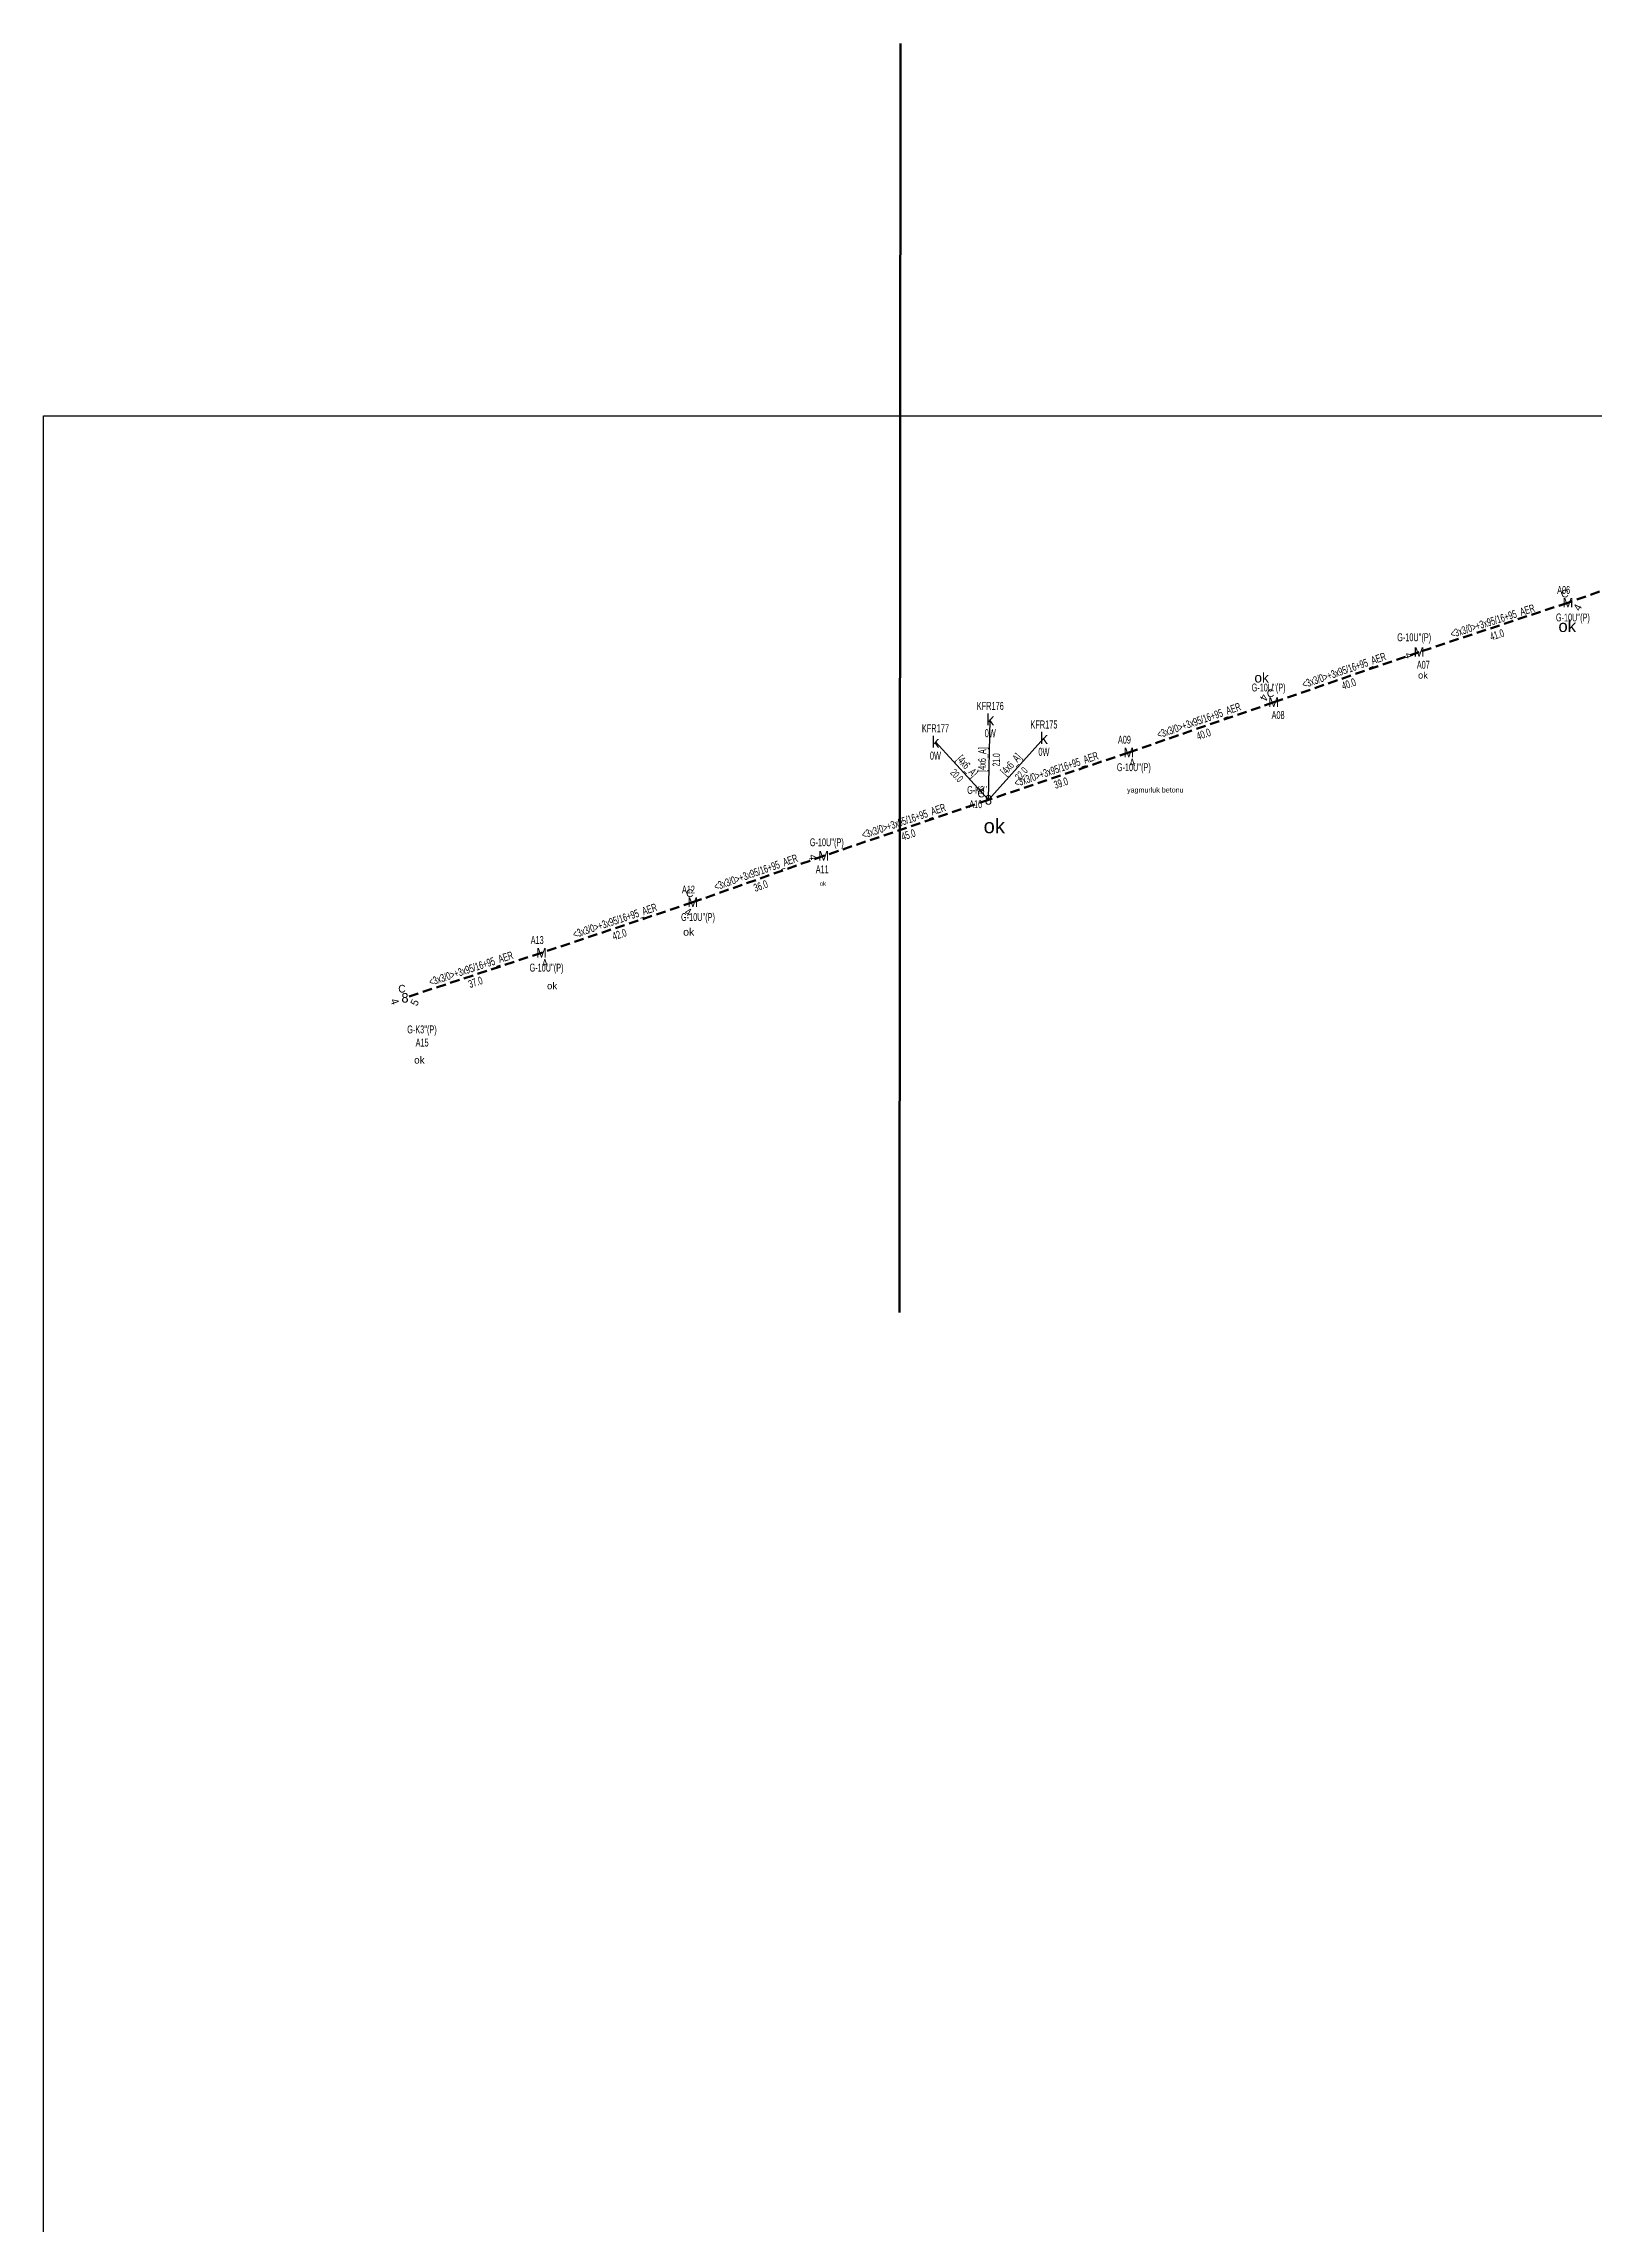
# Model space of a CAD drawing. Header units: millimetres. Extents: x 593538 to 596486, y 4087277 to 4091598.
# Drawn here: x 593538 to 593941, y 4088967 to 4089534 of the extents above; entities that cross this region are included whole.
import ezdxf
from ezdxf.enums import TextEntityAlignment as Align

# ---------------------------------------------------------------- set-up
doc = ezdxf.new("R2010")
doc.units = ezdxf.units.MM
doc.linetypes.add('DASHED', pattern=[3.75, 2.5, -1.25])
doc.layers.add('ANTET', color=250, linetype='Continuous')
for name, color, linetype, lineweight in [('DIREK_OG_YENI', 10, 'Continuous', 25), ('HAT_ABONE_HAVAI_BYSK', 30, 'Continuous', 30), ('HAT_OG_HAVAI_ILERDE', 1, 'DASHED', 70), ('KOFRE_ABONE_MEVCUT', 6, 'Continuous', 25), ('KULLANICI', 1, 'Continuous', 25), ('Remarks', 1, 'Continuous', 25)]:
    doc.layers.add(name, color=color, linetype=linetype, lineweight=lineweight)
doc.styles.add('Direk', font='B_CAD')
doc.styles.add('New TextStyle_0', font='ARIALUNI.ttf')
doc.styles.get("Standard").update_dxf_attribs({"font": 'Arial'})

msp = doc.modelspace()

# ---------------------------------------------------------------- linework, layer by layer
at = {"layer": 'ANTET', "flags": 128}
msp.add_lwpolyline([(593537.5, 4088357.5), (593537.5, 4089437.5), (596057.5, 4089437.5), (596057.5, 4088357.5), (593537.5, 4088357.5)], close=True, dxfattribs=at)
at = {"layer": 'HAT_ABONE_HAVAI_BYSK'}
for p, q in [((593783.32, 4089337.64), (593783.8, 4089358.53)), ((593769.53, 4089352.7), (593783.32, 4089337.64)), ((593797.76, 4089353.69), (593783.32, 4089337.64))]:
    msp.add_line(p, q, dxfattribs=at)
at = {"layer": 'HAT_OG_HAVAI_ILERDE'}
for p, q in [((593970.61, 4089401.76), (593934.09, 4089388.93)), ((593934.09, 4089388.93), (593895.37, 4089376.1)), ((593895.37, 4089376.1), (593857.54, 4089363.02)), ((593857.54, 4089363.02), (593819.84, 4089349.98)), ((593819.84, 4089349.98), (593783.32, 4089337.64)), ((593783.32, 4089337.64), (593740.44, 4089323.05)), ((593740.44, 4089323.05), (593706.42, 4089311)), ((593706.42, 4089311), (593667.04, 4089297.86)), ((593667.04, 4089297.86), (593631.52, 4089286.15))]:
    msp.add_line(p, q, dxfattribs=at)
at = {"layer": 'KULLANICI', "color": 6, "lineweight": 200}
msp.add_line((593760.48, 4089534.35), (593760.14, 4089204.33), dxfattribs=at)

# ---------------------------------------------------------------- texts
at = {"layer": 'DIREK_OG_YENI', "width": 0.53}
for s, p in [('A06', (593932.98, 4089392.25)), ("G-10U''(P)", (593935.38, 4089385.09)), ("G-10U''(P)", (593894.09, 4089379.94)), ('A07', (593896.47, 4089372.78)), ("G-10U''(P)", (593856.21, 4089366.87)), ('A08', (593858.68, 4089359.71)), ('A09', (593818.7, 4089353.29)), ("G-10U''(P)", (593821.15, 4089346.14)), ("G-K2''", (593780.35, 4089340.24)), ('A10', (593780.01, 4089336.51)), ("G-10U''(P)", (593741.26, 4089326.61)), ('A11', (593740.08, 4089319.57)), ('A12', (593705.27, 4089314.31)), ("G-10U''(P)", (593707.76, 4089307.16)), ('A13', (593665.92, 4089301.17)), ("G-10U''(P)", (593668.35, 4089294.01)), ("G-K3''(P)", (593635.94, 4089277.93)), ('A15', (593635.98, 4089274.51))]:
    msp.add_text(s, height=2.05, dxfattribs=at).set_placement(p, align=Align.MIDDLE_CENTER)
at = {"layer": 'DIREK_OG_YENI', "color": 4, "style": 'Direk'}
for p in [(593933.29, 4089391.3), (593856.72, 4089365.39), (593781.44, 4089339.29), (593705.61, 4089313.37), (593630.74, 4089288.52)]:
    msp.add_text('C', height=2, dxfattribs=at).set_placement(p, align=Align.MIDDLE_CENTER)
at = {"layer": 'DIREK_OG_YENI', "style": 'Direk'}
for s, p in [('M', (593934.09, 4089388.93)), ('M', (593895.37, 4089376.1)), ('M', (593857.54, 4089363.02)), ('M', (593819.84, 4089349.98)), ('8', (593783.32, 4089337.64)), ('M', (593740.44, 4089323.05)), ('M', (593706.42, 4089311)), ('M', (593667.04, 4089297.86)), ('8', (593631.52, 4089286.15))]:
    msp.add_text(s, height=2.5, dxfattribs=at).set_placement(p, align=Align.MIDDLE_CENTER)
at = {"layer": 'DIREK_OG_YENI', "color": 32, "style": 'Direk'}
for s, rotation, p in [('4', 423.9229, (593936.61, 4089387.7)), ('4', 288.7267, (593892.72, 4089375.2)), ('4', 244.0778, (593855.02, 4089364.25)), ('4', 378.7745, (593820.74, 4089347.33)), ('4', 213.7458, (593781.76, 4089339.97)), ('4', 276.8463, (593737.66, 4089322.72)), ('4', 333.8154, (593705.19, 4089308.49)), ('4', 378.4325, (593667.93, 4089295.2)), ('4', 289.7524, (593628.88, 4089285.2)), ('5', 64.1466, (593634.04, 4089284.93))]:
    msp.add_text(s, height=2, rotation=rotation, dxfattribs=at).set_placement(p, align=Align.MIDDLE_CENTER)
at = {"layer": 'HAT_ABONE_HAVAI_BYSK', "lineweight": 30, "width": 0.53}
for rotation, p in [(312.4772, (593777.05, 4089345.74)), (88.6737, (593782.71, 4089348.11)), (408.0144, (593789.91, 4089346.23))]:
    msp.add_text('[4x6_A]', height=2.05, rotation=rotation, dxfattribs=at).set_placement(p, align=Align.CENTER)
for s, rotation, p in [('21.0', 88.6737, (593784.41, 4089348.07)), ('20.0', 312.4772, (593775.8, 4089344.6)), ('22.0', 408.0144, (593791.17, 4089345.1))]:
    msp.add_text(s, height=1.9, rotation=rotation, dxfattribs=at).set_placement(p, align=Align.TOP_CENTER)
at = {"layer": 'HAT_OG_HAVAI_ILERDE', "lineweight": 30, "width": 0.53}
for rotation, p in [(377.6972, (593914.79, 4089383.19)), (379.0699, (593876.17, 4089370.37)), (379.0805, (593838.41, 4089357.31)), (378.6731, (593801.3, 4089344.62)), (378.7909, (593761.6, 4089331.15)), (379.5018, (593723.15, 4089317.83, 296853.21)), (378.4637, (593686.46, 4089305.24, 296833.52)), (378.2439, (593649.02, 4089292.81))]:
    msp.add_text('<3x3/0>+3x95/16+95_AER', height=2.05, rotation=rotation, dxfattribs=at).set_placement(p, align=Align.CENTER)
for s, rotation, p in [('41.0', 377.6972, (593915.31, 4089381.57)), ('40.0', 379.0699, (593876.73, 4089368.76)), ('40.0', 379.0805, (593838.96, 4089355.7)), ('39.0', 378.6731, (593801.85, 4089343.01)), ('45.0', 378.7909, (593762.15, 4089329.54)), ('36.0', 379.5018, (593723.71, 4089316.23, 296853.21)), ('42.0', 378.4637, (593687, 4089303.62, 296833.52)), ('37.0', 378.2439, (593649.55, 4089291.19))]:
    msp.add_text(s, height=2.05, rotation=rotation, dxfattribs=at).set_placement(p, align=Align.TOP_CENTER)
at = {"layer": 'KOFRE_ABONE_MEVCUT', "width": 0.6}
for s, p in [('KFR176', (593783.8, 4089361.03)), ('KFR177', (593769.53, 4089355.2)), ('KFR175', (593797.76, 4089356.19))]:
    msp.add_text(s, height=2.1, dxfattribs=at).set_placement(p, align=Align.CENTER)
at = {"layer": 'KOFRE_ABONE_MEVCUT', "style": 'Direk'}
for p in [(593783.8, 4089358.53), (593769.53, 4089352.7), (593797.76, 4089353.69)]:
    msp.add_text('k', height=3, dxfattribs=at).set_placement(p, align=Align.MIDDLE_CENTER)
at = {"layer": 'KOFRE_ABONE_MEVCUT', "width": 0.6}
for p in [(593783.8, 4089356.03), (593769.53, 4089350.2), (593797.76, 4089351.19)]:
    msp.add_text('0W', height=2.1, dxfattribs=at).set_placement(p, align=Align.TOP_CENTER)
at = {"layer": 'Remarks', "lineweight": 0, "attachment_point": 1, "style": 'New TextStyle_0'}
for s, insert, char_height in [('ok', (593931.62, 4089384.41), 3.102), ('ok', (593852.52, 4089370.7), 2.534), ('ok', (593895.1, 4089370.91), 1.728), ('yagmurluk betonu', (593819.38, 4089340.88), 1.3246), ('ok', (593782.07, 4089332.72), 3.757), ('ok', (593739.41, 4089316.43), 1.136), ('ok', (593703.9, 4089304.27), 1.956), ('ok', (593668.48, 4089290.16), 1.783), ('ok', (593633.9, 4089270.9), 1.85)]:
    msp.add_mtext(s, dxfattribs=dict(at, insert=insert, char_height=char_height))

doc.saveas('drawing.dxf')
